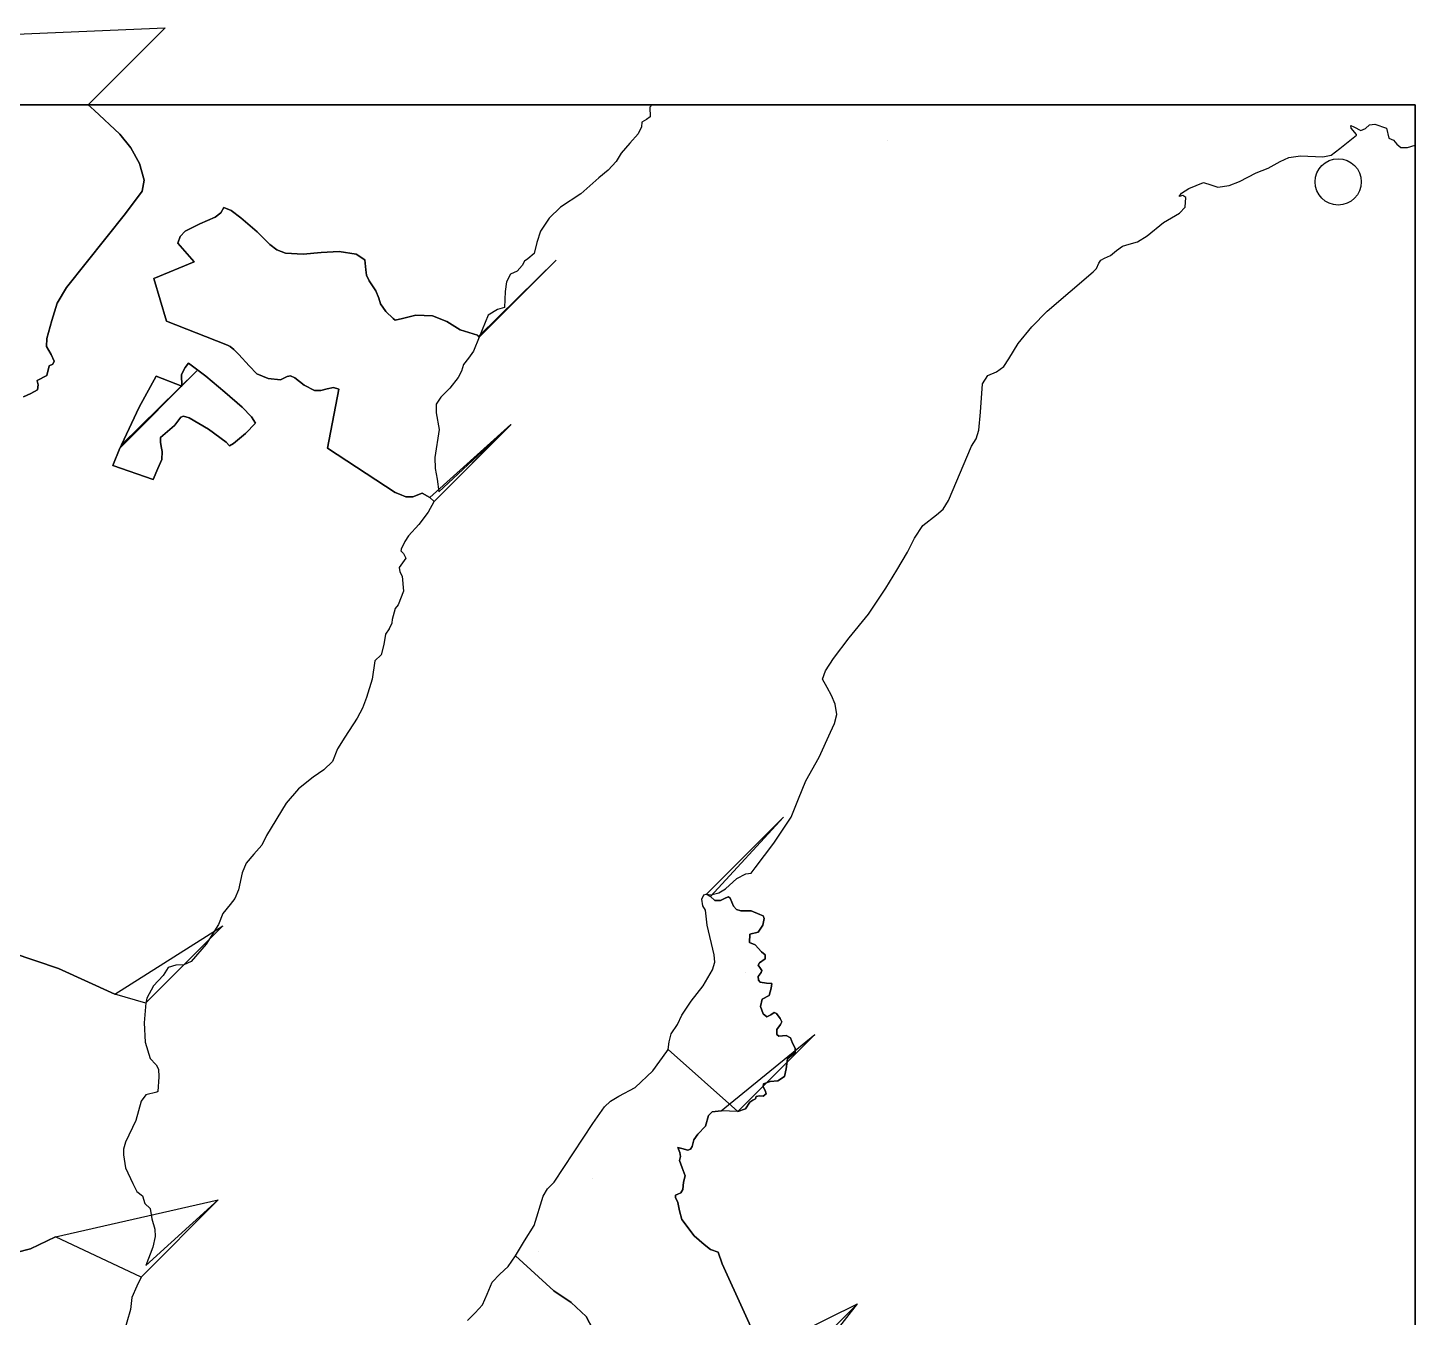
# Model space of a CAD drawing. Header units: millimetres. Extents: x 0 to 397, y 0 to 390.
# Drawn here: x 217.2 to 397.3, y 222.7 to 390 of the extents above; entities that cross this region are included whole.
import ezdxf

# ---------------------------------------------------------------- set-up
doc = ezdxf.new("R2010")
doc.units = ezdxf.units.MM
doc.layers.get('0').update_dxf_attribs({"linetype": 'CONTINUOUS'})

msp = doc.modelspace()

# ---------------------------------------------------------------- linework, layer by layer
for p, q in [((397.263, 380), (0, 380)), ((397.263, 0), (397.263, 380)), ((397.263, 0), (397.263, 380)), ((328.7592, 375.3778), (328.7592, 375.3778)), ((275.7772, 349.8384), (275.7772, 349.8384)), ((229.1606, 335.4666), (229.1606, 335.4666)), ((269.9026, 328.5014), (269.9026, 328.5014)), ((305.2486, 277.5716), (305.2486, 277.5716)), ((232.5246, 263.4448), (232.5246, 263.4448))]:
    msp.add_line(p, q)
for points in [[(0.0002, 380), (235.046501, 390), (225.0466, 380), (298.0754, 380), (298.0408, 379.8108), (297.9124, 379.6824), (297.9766, 378.441), (297.50885, 378.081724), (296.9082, 377.7346), (296.8654, 377.1354), (296.393146, 376.234806), (295.331824, 375.01955), (294.21459, 373.743918), (293.5746, 372.6622), (292.52465, 371.531774), (291.3094, 370.5434), (288.991424, 368.442024), (286.352, 366.7338), (284.87975, 365.304474), (283.745, 363.5876), (283.24685, 362.120474), (282.9116, 360.6982), (282.1028, 360.006), (281.663018, 359.698244), (281.3516, 359.1572), (280.713, 358.411274), (279.8344, 358.0228), (279.321924, 357.027024), (279.172, 355.7968), (279.0866, 353.7208), (278.141624, 353.42205), (276.9496, 352.715), (275.7772, 349.8384), (275.5616, 350.1252), (275.7326, 349.9968), (285.781901, 359.8508), (275.782, 349.8508), (275.0478, 348.0492), (274.381126, 347.11835), (273.7656, 346.3156), (273.502076, 345.455724), (273.0392, 344.6248), (271.9899, 343.245876), (270.7954, 342.0564), (270.190016, 341.169516), (270.187876, 340.051726), (270.6032, 337.8828), (270.0474, 334.223), (270.0617, 332.79355), (270.3466, 331.4406), (270.534724, 329.798526), (279.923701, 338.5346), (279.923701, 338.5346), (269.9238, 328.5346), (269.3638, 329.065), (279.902501, 338.5014), (269.9026, 328.5014), (269.15, 327.16), (267.9658, 325.549874), (266.6286, 324.0566), (266.137, 323.329), (265.6454, 322.323), (265.6454, 322.2588), (265.6028, 322.1304), (265.9446, 321.788), (266.2438, 321.1886), (265.4104, 319.9474), (265.498026, 319.38745), (265.7736, 318.8344), (265.95425, 316.907076), (265.261, 315.1104), (264.8828, 314.6272), (264.5046, 313.2146), (264.462, 312.7652), (264.4406, 312.7008), (264.1202, 312.0588), (264.1202, 311.9946), (263.640316, 311.300454), (263.401726, 309.976924), (263.046922, 308.624184), (262.2184, 307.8424), (261.877726, 305.453124), (261.1712, 303.091), (260.657226, 301.709374), (259.9532, 300.3942), (258.329, 297.9544), (257.3888, 296.4134), (256.7264, 294.7868), (255.607326, 293.689426), (254.2262, 292.7536), (252.33205, 291.237456), (250.7427, 289.3987), (248.179, 285.1984), (247.567056, 283.931982), (246.54295, 282.7616), (245.546218, 281.600368), (245.0164, 280.3614), (244.537876, 278.155124), (244.07829, 277.010954), (243.4778, 276.252), (242.530726, 275.051824), (241.9606, 273.6196), (240.365376, 271.09435), (238.392, 268.8466), (237.458496, 268.412618), (236.406326, 268.3437), (235.43879, 268.066132), (234.7592, 267.0062), (233.5061, 265.686124), (232.6652, 264.074), (232.5246, 263.4448), (228.4768, 264.5876), (242.531701, 273.483), (232.5318, 263.483), (232.29745, 260.886776), (232.43, 258.3594), (233.0924, 256.2618), (233.7976, 255.4486), (233.8618, 255.4272), (234.165712, 254.864778), (234.20915, 253.872024), (234.0756, 251.96), (233.9474, 251.8744), (232.521476, 251.548428), (231.90315, 250.698374), (231.2122, 248.1932), (229.8872, 245.4108), (229.603646, 244.492378), (229.627426, 243.729674), (229.8658, 242.0718), (230.81705, 240.017324), (231.348382, 238.993322), (232.0668, 238.4334), (232.383476, 237.452674), (233.0924, 236.764), (233.31675, 235.426874), (233.6908, 234.11), (233.736728, 233.163938), (233.429576, 231.7708), (232.537, 229.38), (241.914901, 237.8946), (231.915, 227.8946), (220.7764, 233.1072), (217.572726, 231.557474), (215.699922, 231.079078)], [(290.548026, 221.110226), (289.6464, 222.7714), (287.70545, 224.597626), (285.4858, 226.0796), (280.4754, 230.6312), (281.681674, 232.57525), (282.9328, 234.5694), (284.0868, 238.379), (284.669674, 239.356474), (285.4972, 240.1982), (290.5402, 247.7962), (292.036, 249.9578), (292.831406, 250.725528), (293.9003, 251.367274), (296.0106, 252.5048), (298.33565, 254.6677), (300.1348, 257.1492), (300.2878, 257.4248), (309.3334, 249.3692), (307.199174, 249.459974), (319.333301, 259.3692), (309.3334, 249.3692), (300.2878, 257.4248), (300.457424, 258.41115), (300.7118, 259.4392), (301.504124, 260.66235), (302.0794, 261.8792), (303.27189, 263.681166), (304.839024, 265.690074), (306.078746, 267.751896), (306.356436, 268.754516), (306.289, 269.7126), (305.3488, 273.5436), (305.1566, 275.5128), (304.802026, 276.076526), (304.6864, 276.9038), (304.933, 277.481674), (305.2486, 277.5716), (305.7998, 277.254), (306.36125, 276.74765), (305.7998, 277.254), (315.277701, 287.568), (305.2778, 277.568), (305.8402, 277.5032), (306.891078, 277.724716), (307.733024, 278.270476), (309.2378, 279.622), (310.392, 280.2212), (311.0837, 280.30015), (311.6098, 280.9704), (314.031374, 284.2034), (316.2896, 287.5624), (317.200874, 289.9577), (318.1702, 292.2924), (319.924, 295.3573), (321.3754, 298.5848), (321.881524, 299.714476), (322.1874, 300.8962), (321.9762, 302.21765), (321.525, 303.3576), (320.948, 304.3942), (320.3284, 305.479), (320.723362, 306.551622), (321.7664, 308.167374), (323.8116, 310.8298), (326.32845, 313.91575), (328.5768, 317.272), (329.9652, 319.621226), (331.3548, 321.9592), (332.2599, 323.773526), (333.342, 325.405), (335.147, 326.8002), (335.988394, 327.5344), (336.6754, 328.637), (339.6672, 335.6998), (340.280522, 336.677434), (340.608374, 337.776326), (340.821, 340.1302), (341.099, 343.8114), (341.783724, 344.8765), (342.9366, 345.3524), (343.875338, 346.054404), (344.5278, 347.017876), (345.7146, 349.0336), (347.508524, 351.186824), (349.4754, 353.2286), (355.48, 358.3438), (355.8862, 358.7504), (356.21485, 359.471924), (356.440994, 359.859004), (356.9332, 360.0988), (357.730906, 360.466982), (358.47975, 361.07535), (359.251318, 361.644944), (360.1172, 361.8968), (361.223328, 362.228066), (362.474674, 363.017376), (364.6046, 364.7432), (366.647724, 365.9428), (367.392096, 366.726518), (367.5108, 367.9536), (367.0834, 368.232), (366.6346, 368.1248), (366.93616, 368.543774), (367.867474, 369.1387), (369.7758, 369.9012), (370.72665, 369.6313), (371.6562, 369.302), (373.10325, 369.539424), (374.4342, 370.0512), (376.6138, 371.164), (378.191826, 371.76655), (379.7124, 372.6622), (380.837644, 373.164262), (382.39005, 373.37405), (385.2684, 373.2402), (386.34175, 373.48701), (387.4685, 374.311374), (389.6488, 376.0652), (389.6488, 376.1294), (388.949376, 376.9837), (388.919772, 377.335062), (389.307, 377.1354), (390.190682, 376.670694), (390.79345, 376.9423), (391.326094, 377.401406), (391.9994, 377.4992), (393.516, 376.96995), (393.8158, 375.6586), (394.444094, 375.404578), (394.86715, 374.881326), (395.373532, 374.44706), (396.2518, 374.46), (397.263, 374.7654), (397.263, 0), (397.263, 380), (0.0002, 380)], [(215.699922, 231.079078), (217.572726, 231.557474), (220.7764, 233.1072), (241.914901, 237.8946), (231.915, 227.8946), (231.3616, 226.7048), (230.721776, 225.25075), (230.5282, 223.6656), (229.569776, 220.3982)], [(274.269056, 222.250072), (275.2818, 223.224774), (276.230944, 224.29634), (276.8214, 225.6872), (277.461188, 227.233054), (278.45745, 228.277174), (279.549188, 229.26231), (280.4754, 230.6312), (285.4858, 226.0796), (287.70545, 224.597626), (289.6464, 222.7714), (290.548026, 221.110226)], [(305.9058, 215.04), (324.885901, 224.4208), (314.886, 214.4208)], [(310.8878, 206.5044), (324.885901, 224.4208), (324.885901, 224.4208), (324.885901, 224.4208), (324.885901, 224.4208), (314.886, 214.4208)]]:
    msp.add_lwpolyline(points)
for points in [[(235.0465, 390), (235.046501, 390)], [(0, 380), (397.2626, 380), (397.2626, 0), (0, 0)], [(225.8058, 379.2926), (225.0466, 380)], [(229.15245, 376.196774), (225.8058, 379.2926)], [(230.583506, 374.430604), (229.15245, 376.196774)], [(231.6822, 372.3796), (230.583506, 374.430604)], [(232.288204, 370.217128), (231.6822, 372.3796)], [(232.061724, 368.796574), (232.288204, 370.217128)], [(229.8872, 365.916), (232.061724, 368.796574)], [(222.2158, 356.3062), (229.8872, 365.916)], [(242.2373, 365.964012), (241.50421, 365.409916)], [(242.6444, 366.6866), (242.2373, 365.964012)], [(243.606504, 366.286812), (242.6444, 366.6866)], [(244.851224, 365.35475), (243.606504, 366.286812)], [(239.518824, 364.551374), (237.605778, 363.599346)], [(241.50421, 365.409916), (239.518824, 364.551374)], [(246.961, 363.4976), (244.851224, 365.35475)], [(236.96311, 362.92839), (236.6826, 362.0422)], [(236.6826, 362.0422), (238.798, 359.6236)], [(237.605778, 363.599346), (236.96311, 362.92839)], [(248.6117, 361.862224), (246.961, 363.4976)], [(249.504174, 361.186316), (248.6117, 361.862224)], [(250.6578, 360.758), (249.504174, 361.186316)], [(252.958928, 360.624934), (250.6578, 360.758)], [(255.290974, 360.841724), (252.958928, 360.624934)], [(257.598234, 360.979204), (255.290974, 360.841724)], [(259.825, 360.6082), (257.598234, 360.979204)], [(260.9229, 359.86815), (259.825, 360.6082)], [(238.798, 359.6236), (233.5414, 357.462)], [(261.0644, 358.5962), (260.9229, 359.86815)], [(261.141744, 357.896762), (261.0644, 358.5962)], [(233.5414, 357.462), (235.1868, 351.94)], [(261.51755, 357.174), (261.141744, 357.896762)], [(262.3892, 355.8568), (261.51755, 357.174)], [(221.005174, 354.273374), (222.2158, 356.3062)], [(262.7534, 354.9044), (262.3892, 355.8568)], [(262.9672, 354.1874), (262.7534, 354.9044)], [(220.314, 352.0256), (221.005174, 354.273374)], [(263.677624, 353.16515), (262.9672, 354.1874)], [(264.6126, 352.2932), (263.677624, 353.16515)], [(219.6519, 349.657874), (220.314, 352.0256)], [(235.1868, 351.94), (242.9008, 348.8794)], [(264.8828, 352.0472), (264.6126, 352.2932)], [(265.8388, 352.2868), (264.8828, 352.0472)], [(267.5484, 352.6936), (265.8388, 352.2868)], [(269.728, 352.608), (267.5484, 352.6936)], [(271.581224, 351.87455), (269.728, 352.608)], [(273.2966, 350.7886), (271.581224, 351.87455)], [(219.632644, 348.621322), (219.6519, 349.657874)], [(275.5616, 350.1252), (273.2966, 350.7886)], [(220.2498, 347.5954), (219.632644, 348.621322)], [(220.6083, 346.740274), (220.2498, 347.5954)], [(242.9008, 348.8794), (243.2, 348.7724)], [(243.2, 348.7724), (243.4778, 348.6226)], [(243.4778, 348.6226), (243.9266, 348.2588)], [(243.9266, 348.2588), (244.1616, 348.0448)], [(244.1616, 348.0448), (244.6104, 347.6166)], [(244.6104, 347.6166), (245.9138, 346.14)], [(219.69345, 344.869674), (219.9936, 346.14)], [(219.9936, 346.14), (220.44195, 346.351796)], [(220.44195, 346.351796), (220.6083, 346.740274)], [(229.1606, 335.4666), (229.353, 335.8666), (231.6396, 340.7464), (233.8404, 344.7702), (237.1954, 343.486), (237.1526, 345.027), (237.6176, 345.912276), (238.0502, 346.4824), (240.3061, 344.785424), (242.7726, 342.7154), (245.011376, 340.765174), (246.240554, 339.499954), (246.7472, 338.6918), (245.468026, 337.3371), (243.9052, 336.0592), (243.361976, 335.751674), (242.965, 336.209), (240.63585, 337.891526), (238.157, 339.3768), (237.414088, 339.617656), (237.04595, 339.4606), (236.2766, 338.435), (236.2552, 338.3708), (235.3362, 337.6002), (234.4174, 336.8512), (234.4174, 336.1664), (234.567, 335.4666), (234.6212, 335.0024), (234.5998, 333.986), (234.0656, 332.7872), (233.4674, 331.3962), (228.2426, 333.1834)], [(239.1605, 345.4666), (229.1606, 335.4666), (228.2426, 333.1834), (233.4674, 331.3962), (234.0656, 332.7872), (234.5998, 333.986), (234.6212, 335.0024), (234.567, 335.4666), (234.4174, 336.1664), (234.4174, 336.8512), (235.3362, 337.6002), (236.2552, 338.3708), (236.2766, 338.435), (237.04595, 339.4606), (237.414088, 339.617656), (238.157, 339.3768), (240.63585, 337.891526), (242.965, 336.209), (243.361976, 335.751674), (243.9052, 336.0592), (245.468026, 337.3371), (246.7472, 338.6918), (246.240554, 339.499954), (245.011376, 340.765174), (242.7726, 342.7154), (240.3061, 344.785424), (238.0502, 346.4824), (237.6176, 345.912276), (237.1526, 345.027), (237.1954, 343.486), (233.8404, 344.7702), (231.6396, 340.7464), (229.353, 335.8666)], [(245.9138, 346.14), (246.9396, 345.1126)], [(218.4336, 344.2136), (219.69345, 344.869674)], [(218.4336, 344.1708), (218.4336, 344.2136)], [(218.5404, 343.6572), (218.4336, 344.1708)], [(246.9396, 345.1126), (248.41465, 344.490624)], [(248.41465, 344.490624), (250.0166, 344.3206)], [(250.0166, 344.3206), (250.882, 344.750674)], [(250.882, 344.750674), (251.312938, 344.848254)], [(251.312938, 344.848254), (251.8758, 344.5776)], [(251.8758, 344.5776), (253.073874, 343.622124)], [(216.6386, 342.1162), (217.5759, 342.5575)], [(217.5759, 342.5575), (218.455, 343.0366)], [(218.455, 343.0366), (218.5404, 343.6572)], [(253.073874, 343.622124), (254.3972, 342.908)], [(254.3972, 342.908), (255.21274, 342.924454)], [(255.21274, 342.924454), (256.074124, 343.159774)], [(256.074124, 343.159774), (256.887696, 343.32276)], [(257.5598, 343.1222), (256.1068, 335.4666)], [(256.887696, 343.32276), (257.5598, 343.1222)], [(256.1068, 335.4666), (264.8828, 329.6946)], [(264.8828, 329.6946), (265.4532, 329.4716)], [(267.1628, 329.129), (268.3806, 329.6)], [(268.3806, 329.6), (269.3638, 329.065)], [(265.4532, 329.4716), (266.275824, 329.12915)], [(266.275824, 329.12915), (267.1628, 329.129)], [(306.36125, 276.74765), (307.079, 276.754)], [(307.079, 276.754), (307.776474, 277.11355)], [(307.776474, 277.11355), (308.15436, 277.2157)], [(308.15436, 277.2157), (308.361, 277.075)], [(308.361, 277.075), (308.79325, 275.996326)], [(308.79325, 275.996326), (309.185738, 275.589916)], [(309.185738, 275.589916), (309.7286, 275.4164)], [(309.7286, 275.4164), (311.0962, 275.4164)], [(311.0962, 275.4164), (312.2076, 274.9454)], [(312.2076, 274.9454), (312.62274, 274.747096)], [(312.782824, 274.409426), (312.6136, 273.5436)], [(312.62274, 274.747096), (312.782824, 274.409426)], [(310.8934, 272.3986), (310.8826, 271.2856)], [(311.984874, 272.663374), (310.8934, 272.3986)], [(312.6136, 273.5436), (311.984874, 272.663374)], [(310.8826, 271.2856), (311.5878, 271.018)], [(311.5878, 271.018), (312.432, 270.0872)], [(221.1688, 267.9264), (215.164, 269.981)], [(312.153374, 268.66875), (312.002254, 268.342538)], [(312.002254, 268.342538), (312.2716, 267.9468)], [(312.8912, 269.1882), (312.153374, 268.66875)], [(312.432, 270.0872), (312.895674, 269.7169)], [(312.895674, 269.7169), (312.8912, 269.1882)], [(228.4768, 264.5876), (221.1688, 267.9264)], [(310.2877, 267.4248), (310.287701, 267.4248)], [(312.3778, 267.4155), (311.9938, 266.898)], [(311.9938, 266.898), (312.012896, 266.412882)], [(312.2716, 267.9468), (312.480474, 267.65265)], [(312.480474, 267.65265), (312.3778, 267.4155)], [(312.012896, 266.412882), (312.25266, 266.152878)], [(312.25266, 266.152878), (313.062524, 266.027424)], [(313.062524, 266.027424), (313.760078, 265.96006)], [(313.682, 265.3892), (313.4362, 264.4154)], [(313.760078, 265.96006), (313.682, 265.3892)], [(312.496, 263.9446), (312.2808, 262.97885)], [(312.2808, 262.97885), (312.6242, 262.0398)], [(313.4362, 264.4154), (312.496, 263.9446)], [(312.6242, 262.0398), (313.118974, 261.656876)], [(313.118974, 261.656876), (313.6286, 261.9326)], [(313.6286, 261.9326), (314.059384, 262.207316)], [(314.059384, 262.207316), (314.351774, 262.087326)], [(314.351774, 262.087326), (314.8252, 261.4298)], [(314.8252, 261.4298), (315.058872, 260.994232)], [(314.4298, 260.0278), (314.394222, 259.377528)], [(314.394222, 259.377528), (314.655624, 259.142926)], [(314.907624, 260.661), (314.4298, 260.0278)], [(315.058872, 260.994232), (314.907624, 260.661)], [(319.3333, 259.3692), (319.333301, 259.3692)], [(314.655624, 259.142926), (315.6052, 259.2146)], [(315.6052, 259.2146), (316.1796, 258.91185)], [(316.1796, 258.91185), (316.4492, 258.2194)], [(316.4492, 258.2194), (316.79445, 257.59715)], [(316.79445, 257.59715), (316.7698, 257.01)], [(315.79035, 256.200376), (315.6158, 254.9232)], [(316.7698, 257.01), (315.79035, 256.200376)], [(315.394524, 253.894976), (314.5368, 253.3502)], [(315.6158, 254.9232), (315.394524, 253.894976)], [(312.667, 252.9542), (312.63224, 252.571362)], [(312.63224, 252.571362), (312.881524, 252.1112)], [(313.5512, 253.25615), (312.667, 252.9542)], [(312.881524, 252.1112), (313.018196, 251.679238)], [(314.5368, 253.3502), (313.5512, 253.25615)], [(310.9146, 250.5784), (310.358824, 249.695776)], [(311.31, 250.8354), (310.9146, 250.5784)], [(311.65475, 251.003826), (311.31, 250.8354)], [(311.7268, 251.3062), (311.65475, 251.003826)], [(312.154624, 251.401876), (311.7268, 251.3062)], [(312.6456, 251.381), (312.154624, 251.401876)], [(313.018196, 251.679238), (312.6456, 251.381)], [(305.5298, 248.8342), (305.1615, 247.44985)], [(306.036954, 249.338234), (305.5298, 248.8342)], [(307.199174, 249.459974), (306.036954, 249.338234)], [(310.358824, 249.695776), (309.3334, 249.3692)], [(305.1615, 247.44985), (304.1728, 246.4156)], [(303.638974, 245.69775), (303.4248, 244.832)], [(304.1728, 246.4156), (303.638974, 245.69775)], [(302.08275, 244.5516), (301.566468, 244.687606)], [(301.566468, 244.687606), (301.8114, 244.072)], [(301.89575, 243.5345), (301.7902, 243.0234)], [(301.8114, 244.072), (301.89575, 243.5345)], [(302.866706, 244.365794), (302.08275, 244.5516)], [(303.204832, 244.473532), (302.866706, 244.365794)], [(303.4248, 244.832), (303.204832, 244.473532)], [(301.7902, 243.0234), (302.132, 242.0496)], [(302.132, 242.0496), (302.4954, 241.0328)], [(290.4753, 240.6312), (290.475301, 240.6312)], [(302.303, 240.1982), (302.196424, 239.245)], [(302.4954, 241.0328), (302.303, 240.1982)], [(301.5764, 238.6572), (301.266634, 238.516534)], [(301.266634, 238.516534), (301.273874, 238.192026)], [(301.273874, 238.192026), (301.5658, 237.5764)], [(301.954166, 238.829468), (301.5764, 238.6572)], [(302.196424, 239.245), (301.954166, 238.829468)], [(301.5658, 237.5764), (301.79865, 236.4827)], [(301.79865, 236.4827), (302.0894, 235.3398)], [(302.0894, 235.3398), (303.7026, 233.253)], [(303.7026, 233.253), (304.9634, 232.1186)], [(283.4877, 231.1498), (283.487701, 231.1498)], [(304.9634, 232.1186), (305.811, 231.4741)], [(305.811, 231.4741), (306.7906, 231.1128)], [(306.7906, 231.1128), (307.314, 229.6146)], [(307.314, 229.6146), (313.0416, 217.0404)]]:
    msp.add_lwpolyline(points, close=True)
msp.add_circle((387.263, 370), 3)

doc.saveas('drawing.dxf')
